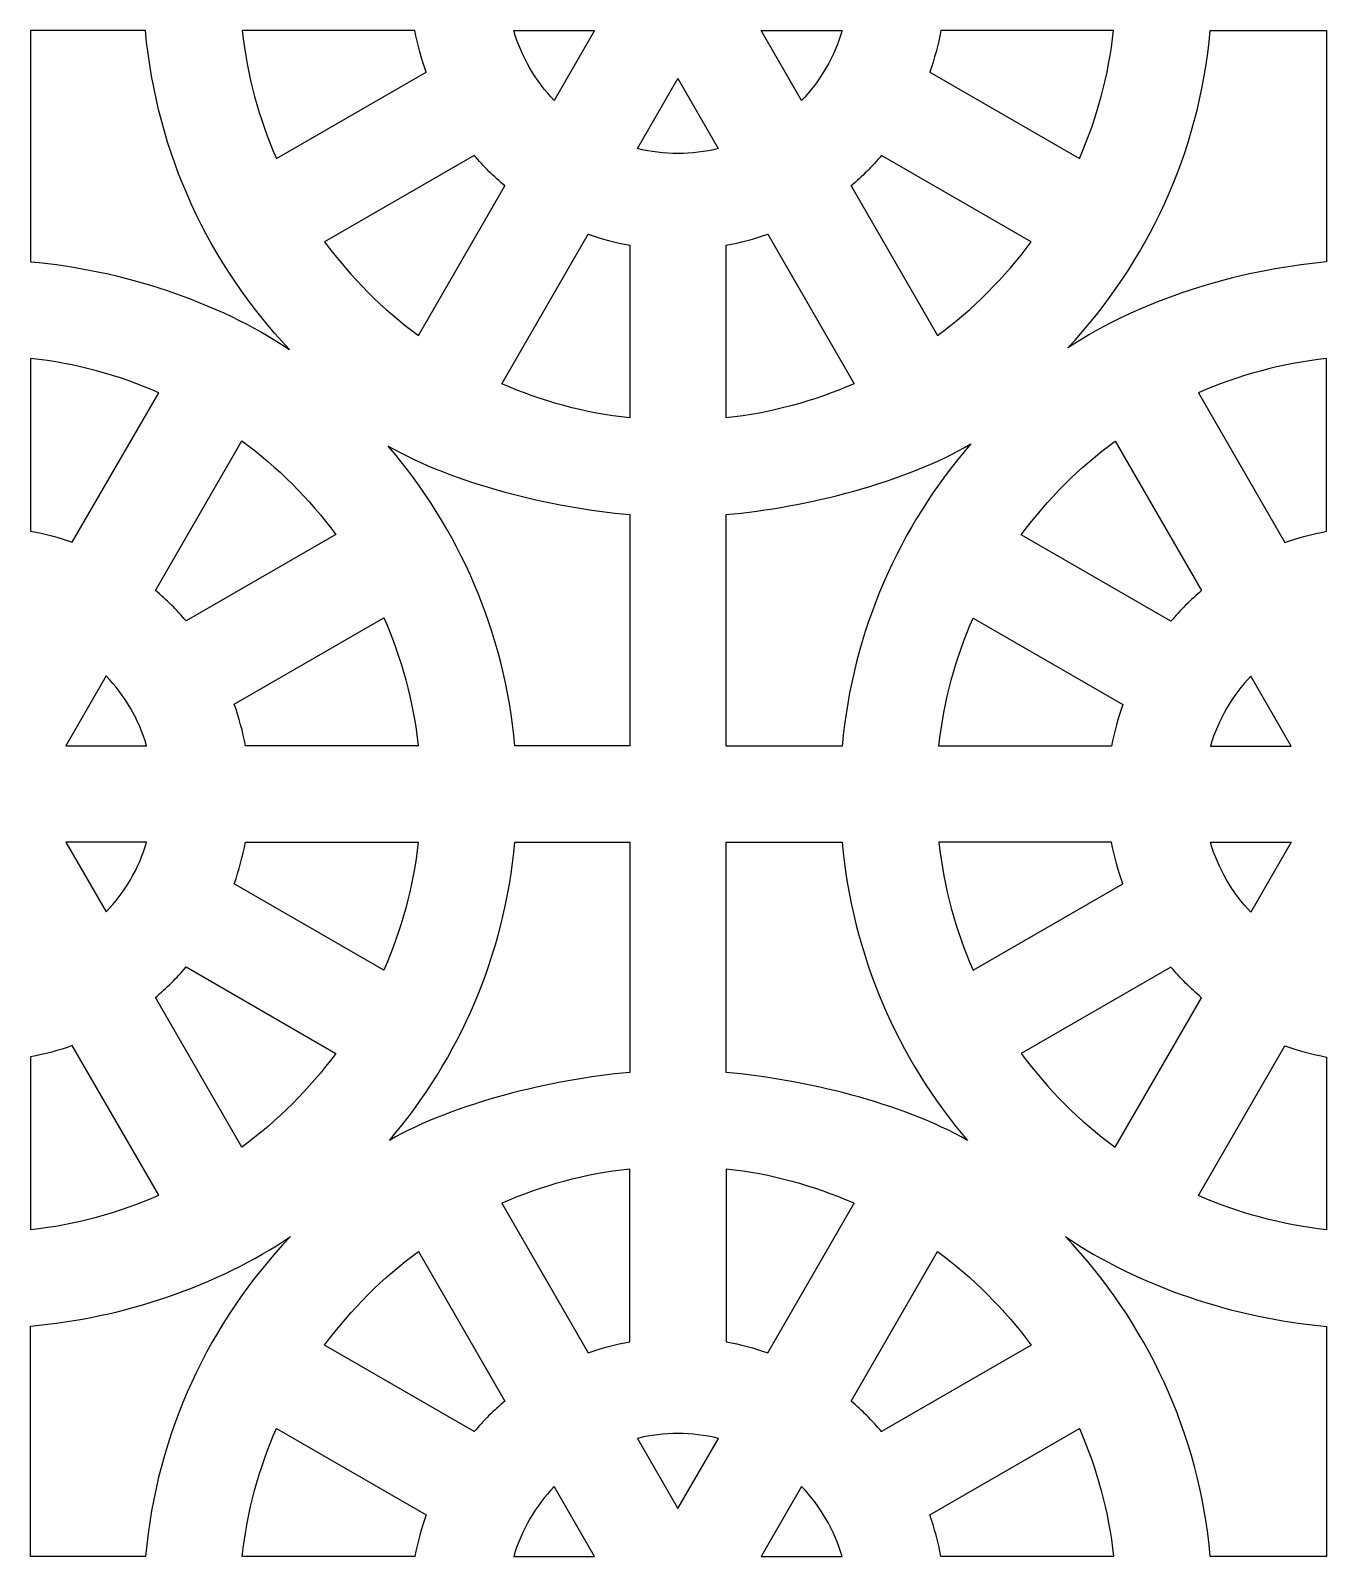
# Model space of a CAD drawing. Header units: centimetres. Extents: x -87 to 87, y -88 to 88.
# Drawn here: x -87.34 to -63.09, y 59.24 to 87.8 of the extents above; entities that cross this region are included whole.
import ezdxf

# ---------------------------------------------------------------- set-up
doc = ezdxf.new("R2010")
doc.units = ezdxf.units.CM
doc.header["$MEASUREMENT"] = 0
doc.layers.add('layer 1', color=7, linetype='Continuous')

msp = doc.modelspace()

# ---------------------------------------------------------------- linework, layer by layer
at = {"layer": 'layer 1', "color": 114}
for points, knots in [([(-87.33852, 87.80182), (-87.33852, 87.80182), (-85.18826, 87.80215), (-85.18826, 87.80215), (-85.18826, 87.80215), (-84.98259, 85.49741), (-83.9946, 83.41741), (-82.49182, 81.82967), (-82.49182, 81.82967), (-83.84663, 82.73695), (-85.62561, 83.32192), (-87.33852, 83.47478), (-87.33852, 83.47478), (-87.33852, 83.47478), (-87.33852, 87.80182), (-87.33852, 87.80182)], [0, 0, 0, 0, 0.2, 0.2, 0.2, 0.2, 0.4, 0.4, 0.4, 0.4, 0.6, 0.6, 0.6, 0.6, 1, 1, 1, 1]), ([(-82.73831, 85.40539), (-83.06688, 86.15262), (-83.28721, 86.95816), (-83.37938, 87.80214), (-83.37938, 87.80214), (-83.37938, 87.80214), (-80.14743, 87.80222), (-80.14743, 87.80222), (-80.14743, 87.80222), (-80.09867, 87.53399), (-80.02858, 87.27316), (-79.93882, 87.02166), (-79.93882, 87.02166), (-79.93882, 87.02166), (-82.73831, 85.40539), (-82.73831, 85.40539)], [0, 0, 0, 0, 0.2, 0.2, 0.2, 0.2, 0.4, 0.4, 0.4, 0.4, 0.6, 0.6, 0.6, 0.6, 1, 1, 1, 1]), ([(-77.54295, 86.49285), (-77.54295, 86.49285), (-76.78706, 87.80215), (-76.78706, 87.80215), (-76.78706, 87.80215), (-76.78706, 87.80215), (-78.29986, 87.80215), (-78.29986, 87.80215), (-78.29986, 87.80215), (-78.15436, 87.30492), (-77.89134, 86.85778), (-77.54295, 86.49285)], [0, 0, 0, 0, 0.25, 0.25, 0.25, 0.25, 0.5, 0.5, 0.5, 0.5, 1, 1, 1, 1]), ([(-73.66938, 87.80215), (-73.66938, 87.80215), (-72.91344, 86.49285), (-72.91344, 86.49285), (-72.91344, 86.49285), (-72.56508, 86.85774), (-72.30211, 87.30489), (-72.15661, 87.80215), (-72.15661, 87.80215), (-72.15661, 87.80215), (-73.66938, 87.80215), (-73.66938, 87.80215)], [0, 0, 0, 0, 0.25, 0.25, 0.25, 0.25, 0.5, 0.5, 0.5, 0.5, 1, 1, 1, 1]), ([(-67.71811, 85.40539), (-67.71811, 85.40539), (-70.51772, 87.02173), (-70.51772, 87.02173), (-70.51772, 87.02173), (-70.42799, 87.2732), (-70.35764, 87.53393), (-70.30887, 87.80215), (-70.30887, 87.80215), (-70.30887, 87.80215), (-67.07708, 87.80215), (-67.07708, 87.80215), (-67.07708, 87.80215), (-67.16925, 86.95817), (-67.38956, 86.1526), (-67.71811, 85.40539)], [0, 0, 0, 0, 0.2, 0.2, 0.2, 0.2, 0.4, 0.4, 0.4, 0.4, 0.6, 0.6, 0.6, 0.6, 1, 1, 1, 1]), ([(-63.09479, 87.80215), (-63.09479, 87.80215), (-65.2682, 87.80215), (-65.2682, 87.80215), (-65.2682, 87.80215), (-65.47231, 85.5149), (-66.4469, 83.449), (-67.93049, 81.86593), (-67.93049, 81.86593), (-66.58909, 82.75013), (-64.78211, 83.32002), (-63.0948, 83.4706), (-63.0948, 83.4706), (-63.0948, 83.4706), (-63.09479, 87.80215), (-63.09479, 87.80215)], [0, 0, 0, 0, 0.2, 0.2, 0.2, 0.2, 0.4, 0.4, 0.4, 0.4, 0.6, 0.6, 0.6, 0.6, 1, 1, 1, 1]), ([(-74.47185, 85.59204), (-74.47185, 85.59204), (-75.22822, 86.90213), (-75.22822, 86.90213), (-75.22822, 86.90213), (-75.22822, 86.90213), (-75.98454, 85.59204), (-75.98454, 85.59204), (-75.98454, 85.59204), (-75.48986, 85.47212), (-74.96653, 85.47211), (-74.47185, 85.59204)], [0, 0, 0, 0, 0.25, 0.25, 0.25, 0.25, 0.5, 0.5, 0.5, 0.5, 1, 1, 1, 1]), ([(-80.08292, 82.09351), (-80.75234, 82.58615), (-81.34427, 83.17797), (-81.83689, 83.84736), (-81.83689, 83.84736), (-81.83689, 83.84736), (-79.03752, 85.46357), (-79.03752, 85.46357), (-79.03752, 85.46357), (-78.86288, 85.25837), (-78.67195, 85.06747), (-78.46673, 84.89282), (-78.46673, 84.89282), (-78.46673, 84.89282), (-80.08292, 82.09351), (-80.08292, 82.09351)], [0, 0, 0, 0, 0.2, 0.2, 0.2, 0.2, 0.4, 0.4, 0.4, 0.4, 0.6, 0.6, 0.6, 0.6, 1, 1, 1, 1]), ([(-68.61963, 83.84742), (-69.11225, 83.17799), (-69.70427, 82.5865), (-70.3737, 82.09384), (-70.3737, 82.09384), (-70.3737, 82.09384), (-71.9897, 84.89283), (-71.9897, 84.89283), (-71.9897, 84.89283), (-71.7845, 85.06746), (-71.59358, 85.25838), (-71.41894, 85.46359), (-71.41894, 85.46359), (-71.41894, 85.46359), (-68.61963, 83.84742), (-68.61963, 83.84742)], [0, 0, 0, 0, 0.2, 0.2, 0.2, 0.2, 0.4, 0.4, 0.4, 0.4, 0.6, 0.6, 0.6, 0.6, 1, 1, 1, 1]), ([(-76.12824, 80.55096), (-76.12824, 80.55096), (-76.12821, 83.78292), (-76.12821, 83.78292), (-76.12821, 83.78292), (-76.39641, 83.8317), (-76.65717, 83.90182), (-76.90862, 83.99155), (-76.90862, 83.99155), (-76.90862, 83.99155), (-78.52496, 81.192), (-78.52496, 81.192), (-78.52496, 81.192), (-77.77775, 80.86344), (-76.9722, 80.64312), (-76.12824, 80.55096)], [0, 0, 0, 0, 0.2, 0.2, 0.2, 0.2, 0.4, 0.4, 0.4, 0.4, 0.6, 0.6, 0.6, 0.6, 1, 1, 1, 1]), ([(-73.54783, 83.99162), (-73.79929, 83.90189), (-74.06006, 83.8317), (-74.32827, 83.78292), (-74.32827, 83.78292), (-74.32827, 83.78292), (-74.32824, 80.55096), (-74.32824, 80.55096), (-74.32824, 80.55096), (-73.48428, 80.64313), (-72.67886, 80.86373), (-71.93164, 81.19229), (-71.93164, 81.19229), (-71.93164, 81.19229), (-73.54783, 83.99162), (-73.54783, 83.99162)], [0, 0, 0, 0, 0.2, 0.2, 0.2, 0.2, 0.4, 0.4, 0.4, 0.4, 0.6, 0.6, 0.6, 0.6, 1, 1, 1, 1]), ([(-86.55811, 78.22525), (-86.80957, 78.31498), (-87.07034, 78.38517), (-87.33855, 78.43395), (-87.33855, 78.43395), (-87.33855, 78.43395), (-87.33852, 81.66591), (-87.33852, 81.66591), (-87.33852, 81.66591), (-86.49456, 81.57374), (-85.68914, 81.35314), (-84.94192, 81.02458), (-84.94192, 81.02458), (-84.94192, 81.02458), (-86.55811, 78.22525), (-86.55811, 78.22525)], [0, 0, 0, 0, 0.2, 0.2, 0.2, 0.2, 0.4, 0.4, 0.4, 0.4, 0.6, 0.6, 0.6, 0.6, 1, 1, 1, 1]), ([(-63.09479, 81.66172), (-63.09479, 81.66172), (-63.09476, 78.42976), (-63.09476, 78.42976), (-63.09476, 78.42976), (-63.36296, 78.38098), (-63.62372, 78.31086), (-63.87517, 78.22113), (-63.87517, 78.22113), (-63.87517, 78.22113), (-65.49151, 81.02068), (-65.49151, 81.02068), (-65.49151, 81.02068), (-64.7443, 81.34924), (-63.93875, 81.56956), (-63.09479, 81.66172)], [0, 0, 0, 0, 0.2, 0.2, 0.2, 0.2, 0.4, 0.4, 0.4, 0.4, 0.6, 0.6, 0.6, 0.6, 1, 1, 1, 1]), ([(-81.62991, 78.36945), (-82.12253, 79.03888), (-82.71455, 79.63037), (-83.38398, 80.12303), (-83.38398, 80.12303), (-83.38398, 80.12303), (-84.99998, 77.32404), (-84.99998, 77.32404), (-84.99998, 77.32404), (-84.79478, 77.14941), (-84.60386, 76.95849), (-84.42922, 76.75328), (-84.42922, 76.75328), (-84.42922, 76.75328), (-81.62991, 78.36945), (-81.62991, 78.36945)], [0, 0, 0, 0, 0.2, 0.2, 0.2, 0.2, 0.4, 0.4, 0.4, 0.4, 0.6, 0.6, 0.6, 0.6, 1, 1, 1, 1]), ([(-76.12817, 74.41472), (-76.12817, 74.41472), (-76.12825, 78.74208), (-76.12825, 78.74208), (-76.12825, 78.74208), (-77.6006, 78.87347), (-79.42862, 79.32415), (-80.64778, 80.02435), (-80.64778, 80.02435), (-79.32928, 78.48838), (-78.46883, 76.5478), (-78.27848, 74.41472), (-78.27848, 74.41472), (-78.27848, 74.41472), (-76.12817, 74.41472), (-76.12817, 74.41472)], [0, 0, 0, 0, 0.2, 0.2, 0.2, 0.2, 0.4, 0.4, 0.4, 0.4, 0.6, 0.6, 0.6, 0.6, 1, 1, 1, 1]), ([(-74.32824, 74.41053), (-74.32824, 74.41053), (-72.15481, 74.41053), (-72.15481, 74.41053), (-72.15481, 74.41053), (-71.96256, 76.56487), (-71.08678, 78.52286), (-69.74592, 80.06599), (-69.74592, 80.06599), (-70.98259, 79.34203), (-72.82691, 78.87606), (-74.32824, 78.74209), (-74.32824, 78.74209), (-74.32824, 78.74209), (-74.32824, 74.41053), (-74.32824, 74.41053)], [0, 0, 0, 0, 0.2, 0.2, 0.2, 0.2, 0.4, 0.4, 0.4, 0.4, 0.6, 0.6, 0.6, 0.6, 1, 1, 1, 1]), ([(-67.04947, 80.11917), (-67.71889, 79.62653), (-68.31082, 79.03471), (-68.80344, 78.36532), (-68.80344, 78.36532), (-68.80344, 78.36532), (-66.00407, 76.74911), (-66.00407, 76.74911), (-66.00407, 76.74911), (-65.82943, 76.95431), (-65.6385, 77.14521), (-65.43328, 77.31986), (-65.43328, 77.31986), (-65.43328, 77.31986), (-67.04947, 80.11917), (-67.04947, 80.11917)], [0, 0, 0, 0, 0.2, 0.2, 0.2, 0.2, 0.4, 0.4, 0.4, 0.4, 0.6, 0.6, 0.6, 0.6, 1, 1, 1, 1]), ([(-80.72839, 76.81148), (-80.72839, 76.81148), (-83.528, 75.19514), (-83.528, 75.19514), (-83.528, 75.19514), (-83.43827, 74.94367), (-83.36792, 74.68294), (-83.31915, 74.41472), (-83.31915, 74.41472), (-83.31915, 74.41472), (-80.08736, 74.41472), (-80.08736, 74.41472), (-80.08736, 74.41472), (-80.17953, 75.2587), (-80.39984, 76.06427), (-80.72839, 76.81148)], [0, 0, 0, 0, 0.2, 0.2, 0.2, 0.2, 0.4, 0.4, 0.4, 0.4, 0.6, 0.6, 0.6, 0.6, 1, 1, 1, 1]), ([(-69.70486, 76.80729), (-70.03343, 76.06006), (-70.25376, 75.25452), (-70.34593, 74.41054), (-70.34593, 74.41054), (-70.34593, 74.41054), (-67.11398, 74.41046), (-67.11398, 74.41046), (-67.11398, 74.41046), (-67.06522, 74.67869), (-66.99513, 74.93952), (-66.90537, 75.19102), (-66.90537, 75.19102), (-66.90537, 75.19102), (-69.70486, 76.80729), (-69.70486, 76.80729)], [0, 0, 0, 0, 0.2, 0.2, 0.2, 0.2, 0.4, 0.4, 0.4, 0.4, 0.6, 0.6, 0.6, 0.6, 1, 1, 1, 1]), ([(-86.67966, 74.41472), (-86.67966, 74.41472), (-85.92372, 75.72402), (-85.92372, 75.72402), (-85.92372, 75.72402), (-85.57536, 75.35913), (-85.31239, 74.91198), (-85.16689, 74.41472), (-85.16689, 74.41472), (-85.16689, 74.41472), (-86.67966, 74.41472), (-86.67966, 74.41472)], [0, 0, 0, 0, 0.25, 0.25, 0.25, 0.25, 0.5, 0.5, 0.5, 0.5, 1, 1, 1, 1]), ([(-64.5095, 75.71983), (-64.5095, 75.71983), (-63.75361, 74.41053), (-63.75361, 74.41053), (-63.75361, 74.41053), (-63.75361, 74.41053), (-65.26641, 74.41053), (-65.26641, 74.41053), (-65.26641, 74.41053), (-65.12091, 74.90776), (-64.85789, 75.3549), (-64.5095, 75.71983)], [0, 0, 0, 0, 0.25, 0.25, 0.25, 0.25, 0.5, 0.5, 0.5, 0.5, 1, 1, 1, 1]), ([(-86.67961, 72.61474), (-86.67961, 72.61474), (-85.16687, 72.61472), (-85.16687, 72.61472), (-85.16687, 72.61472), (-85.31238, 72.11749), (-85.57538, 71.67038), (-85.92372, 71.30552), (-85.92372, 71.30552), (-85.92372, 71.30552), (-86.67961, 72.61474), (-86.67961, 72.61474)], [0, 0, 0, 0, 0.25, 0.25, 0.25, 0.25, 0.5, 0.5, 0.5, 0.5, 1, 1, 1, 1]), ([(-80.7284, 70.21805), (-80.39985, 70.96524), (-80.17954, 71.77077), (-80.08736, 72.61472), (-80.08736, 72.61472), (-80.08736, 72.61472), (-83.31934, 72.61472), (-83.31934, 72.61472), (-83.31934, 72.61472), (-83.3681, 72.34657), (-83.43827, 72.08585), (-83.52799, 71.83443), (-83.52799, 71.83443), (-83.52799, 71.83443), (-80.7284, 70.21805), (-80.7284, 70.21805)], [0, 0, 0, 0, 0.2, 0.2, 0.2, 0.2, 0.4, 0.4, 0.4, 0.4, 0.6, 0.6, 0.6, 0.6, 1, 1, 1, 1]), ([(-80.62569, 67.03136), (-79.41081, 67.7261), (-77.59371, 68.17338), (-76.1282, 68.30416), (-76.1282, 68.30416), (-76.1282, 68.30416), (-76.12819, 72.61471), (-76.12819, 72.61471), (-76.12819, 72.61471), (-76.12819, 72.61471), (-78.27849, 72.61471), (-78.27849, 72.61471), (-78.27849, 72.61471), (-78.46779, 70.4937), (-79.31974, 68.56311), (-80.62569, 67.03136)], [0, 0, 0, 0, 0.2, 0.2, 0.2, 0.2, 0.4, 0.4, 0.4, 0.4, 0.6, 0.6, 0.6, 0.6, 1, 1, 1, 1]), ([(-69.81144, 67.03136), (-71.11527, 68.56249), (-71.9657, 70.49151), (-72.15481, 72.61053), (-72.15481, 72.61053), (-72.15481, 72.61053), (-74.32819, 72.61053), (-74.32819, 72.61053), (-74.32819, 72.61053), (-74.32819, 72.61053), (-74.32819, 68.30415), (-74.32819, 68.30415), (-74.32819, 68.30415), (-72.86248, 68.17336), (-71.02656, 67.72616), (-69.81144, 67.03136)], [0, 0, 0, 0, 0.2, 0.2, 0.2, 0.2, 0.4, 0.4, 0.4, 0.4, 0.6, 0.6, 0.6, 0.6, 1, 1, 1, 1]), ([(-70.34592, 72.61053), (-70.34592, 72.61053), (-67.11394, 72.61055), (-67.11394, 72.61055), (-67.11394, 72.61055), (-67.06516, 72.34236), (-66.9951, 72.08159), (-66.90537, 71.83014), (-66.90537, 71.83014), (-66.90537, 71.83014), (-69.70479, 70.21388), (-69.70479, 70.21388), (-69.70479, 70.21388), (-70.03334, 70.96108), (-70.25373, 71.76657), (-70.34592, 72.61053)], [0, 0, 0, 0, 0.2, 0.2, 0.2, 0.2, 0.4, 0.4, 0.4, 0.4, 0.6, 0.6, 0.6, 0.6, 1, 1, 1, 1]), ([(-64.50951, 71.3013), (-64.50951, 71.3013), (-63.75362, 72.61053), (-63.75362, 72.61053), (-63.75362, 72.61053), (-63.75362, 72.61053), (-65.2664, 72.61053), (-65.2664, 72.61053), (-65.2664, 72.61053), (-65.1209, 72.11333), (-64.85788, 71.6662), (-64.50951, 71.3013)], [0, 0, 0, 0, 0.25, 0.25, 0.25, 0.25, 0.5, 0.5, 0.5, 0.5, 1, 1, 1, 1]), ([(-84.99997, 69.70552), (-84.99997, 69.70552), (-83.38376, 66.90613), (-83.38376, 66.90613), (-83.38376, 66.90613), (-82.71436, 67.39875), (-82.12246, 67.99064), (-81.62984, 68.66004), (-81.62984, 68.66004), (-81.62984, 68.66004), (-84.4292, 70.2763), (-84.4292, 70.2763), (-84.4292, 70.2763), (-84.60383, 70.0711), (-84.79476, 69.88016), (-84.99997, 69.70552)], [0, 0, 0, 0, 0.2, 0.2, 0.2, 0.2, 0.4, 0.4, 0.4, 0.4, 0.6, 0.6, 0.6, 0.6, 1, 1, 1, 1]), ([(-67.0495, 66.90193), (-67.7189, 67.39455), (-68.31076, 67.98645), (-68.80339, 68.65585), (-68.80339, 68.65585), (-68.80339, 68.65585), (-66.00414, 70.272), (-66.00414, 70.272), (-66.00414, 70.272), (-65.82949, 70.06678), (-65.63853, 69.87585), (-65.43332, 69.70121), (-65.43332, 69.70121), (-65.43332, 69.70121), (-67.0495, 66.90193), (-67.0495, 66.90193)], [0, 0, 0, 0, 0.2, 0.2, 0.2, 0.2, 0.4, 0.4, 0.4, 0.4, 0.6, 0.6, 0.6, 0.6, 1, 1, 1, 1]), ([(-87.33852, 65.36368), (-87.33852, 65.36368), (-87.33852, 68.59559), (-87.33852, 68.59559), (-87.33852, 68.59559), (-87.07034, 68.64436), (-86.80958, 68.71453), (-86.55813, 68.80427), (-86.55813, 68.80427), (-86.55813, 68.80427), (-84.94178, 66.00468), (-84.94178, 66.00468), (-84.94178, 66.00468), (-85.689, 65.67612), (-86.49456, 65.45587), (-87.33852, 65.36368)], [0, 0, 0, 0, 0.2, 0.2, 0.2, 0.2, 0.4, 0.4, 0.4, 0.4, 0.6, 0.6, 0.6, 0.6, 1, 1, 1, 1]), ([(-63.87513, 68.80006), (-63.87513, 68.80006), (-65.49134, 66.00073), (-65.49134, 66.00073), (-65.49134, 66.00073), (-64.74414, 65.67217), (-63.93874, 65.45174), (-63.09479, 65.35957), (-63.09479, 65.35957), (-63.09479, 65.35957), (-63.09479, 68.59139), (-63.09479, 68.59139), (-63.09479, 68.59139), (-63.36296, 68.64015), (-63.62369, 68.71033), (-63.87513, 68.80006)], [0, 0, 0, 0, 0.2, 0.2, 0.2, 0.2, 0.4, 0.4, 0.4, 0.4, 0.6, 0.6, 0.6, 0.6, 1, 1, 1, 1]), ([(-76.12819, 66.49528), (-76.12819, 66.49528), (-76.12816, 63.26332), (-76.12816, 63.26332), (-76.12816, 63.26332), (-76.39636, 63.21454), (-76.65712, 63.14442), (-76.90857, 63.05469), (-76.90857, 63.05469), (-76.90857, 63.05469), (-78.52491, 65.85424), (-78.52491, 65.85424), (-78.52491, 65.85424), (-77.7777, 66.1828), (-76.97215, 66.40312), (-76.12819, 66.49528)], [0, 0, 0, 0, 0.2, 0.2, 0.2, 0.2, 0.4, 0.4, 0.4, 0.4, 0.6, 0.6, 0.6, 0.6, 1, 1, 1, 1]), ([(-73.54778, 63.05462), (-73.79924, 63.14435), (-74.06001, 63.21454), (-74.32822, 63.26332), (-74.32822, 63.26332), (-74.32822, 63.26332), (-74.32819, 66.49528), (-74.32819, 66.49528), (-74.32819, 66.49528), (-73.48423, 66.40311), (-72.67881, 66.18251), (-71.93159, 65.85395), (-71.93159, 65.85395), (-71.93159, 65.85395), (-73.54778, 63.05462), (-73.54778, 63.05462)], [0, 0, 0, 0, 0.2, 0.2, 0.2, 0.2, 0.4, 0.4, 0.4, 0.4, 0.6, 0.6, 0.6, 0.6, 1, 1, 1, 1]), ([(-82.47835, 65.23038), (-83.84303, 64.30567), (-85.60718, 63.7091), (-87.33932, 63.55466), (-87.33932, 63.55466), (-87.33932, 63.55466), (-87.33892, 59.24409), (-87.33892, 59.24409), (-87.33892, 59.24409), (-87.33892, 59.24409), (-85.18821, 59.24409), (-85.18821, 59.24409), (-85.18821, 59.24409), (-84.98194, 61.55562), (-83.98862, 63.6409), (-82.47835, 65.23038)], [0, 0, 0, 0, 0.2, 0.2, 0.2, 0.2, 0.4, 0.4, 0.4, 0.4, 0.6, 0.6, 0.6, 0.6, 1, 1, 1, 1]), ([(-67.97765, 65.23037), (-66.46753, 63.6409), (-65.47441, 61.55552), (-65.26815, 59.24409), (-65.26815, 59.24409), (-65.26815, 59.24409), (-63.09479, 59.24442), (-63.09479, 59.24442), (-63.09479, 59.24442), (-63.09479, 59.24442), (-63.09477, 63.55054), (-63.09477, 63.55054), (-63.09477, 63.55054), (-64.82941, 63.70534), (-66.61169, 64.30332), (-67.97765, 65.23037)], [0, 0, 0, 0, 0.2, 0.2, 0.2, 0.2, 0.4, 0.4, 0.4, 0.4, 0.6, 0.6, 0.6, 0.6, 1, 1, 1, 1]), ([(-80.08287, 64.95273), (-80.75229, 64.46009), (-81.34422, 63.86827), (-81.83684, 63.19888), (-81.83684, 63.19888), (-81.83684, 63.19888), (-79.03747, 61.58267), (-79.03747, 61.58267), (-79.03747, 61.58267), (-78.86283, 61.78787), (-78.6719, 61.97877), (-78.46668, 62.15342), (-78.46668, 62.15342), (-78.46668, 62.15342), (-80.08287, 64.95273), (-80.08287, 64.95273)], [0, 0, 0, 0, 0.2, 0.2, 0.2, 0.2, 0.4, 0.4, 0.4, 0.4, 0.6, 0.6, 0.6, 0.6, 1, 1, 1, 1]), ([(-68.61958, 63.19882), (-69.1122, 63.86825), (-69.70422, 64.45974), (-70.37365, 64.9524), (-70.37365, 64.9524), (-70.37365, 64.9524), (-71.98965, 62.15341), (-71.98965, 62.15341), (-71.98965, 62.15341), (-71.78445, 61.97878), (-71.59353, 61.78786), (-71.41889, 61.58265), (-71.41889, 61.58265), (-71.41889, 61.58265), (-68.61958, 63.19882), (-68.61958, 63.19882)], [0, 0, 0, 0, 0.2, 0.2, 0.2, 0.2, 0.4, 0.4, 0.4, 0.4, 0.6, 0.6, 0.6, 0.6, 1, 1, 1, 1]), ([(-82.73826, 61.64085), (-83.06683, 60.89362), (-83.28716, 60.08808), (-83.37933, 59.2441), (-83.37933, 59.2441), (-83.37933, 59.2441), (-80.14738, 59.24402), (-80.14738, 59.24402), (-80.14738, 59.24402), (-80.09862, 59.51225), (-80.02853, 59.77308), (-79.93877, 60.02458), (-79.93877, 60.02458), (-79.93877, 60.02458), (-82.73826, 61.64085), (-82.73826, 61.64085)], [0, 0, 0, 0, 0.2, 0.2, 0.2, 0.2, 0.4, 0.4, 0.4, 0.4, 0.6, 0.6, 0.6, 0.6, 1, 1, 1, 1]), ([(-74.4718, 61.4542), (-74.4718, 61.4542), (-75.22817, 60.14411), (-75.22817, 60.14411), (-75.22817, 60.14411), (-75.22817, 60.14411), (-75.98449, 61.4542), (-75.98449, 61.4542), (-75.98449, 61.4542), (-75.48981, 61.57412), (-74.96648, 61.57413), (-74.4718, 61.4542)], [0, 0, 0, 0, 0.25, 0.25, 0.25, 0.25, 0.5, 0.5, 0.5, 0.5, 1, 1, 1, 1]), ([(-67.71806, 61.64085), (-67.71806, 61.64085), (-70.51767, 60.02451), (-70.51767, 60.02451), (-70.51767, 60.02451), (-70.42794, 59.77304), (-70.35759, 59.51231), (-70.30882, 59.24409), (-70.30882, 59.24409), (-70.30882, 59.24409), (-67.07703, 59.24409), (-67.07703, 59.24409), (-67.07703, 59.24409), (-67.1692, 60.08807), (-67.38951, 60.89364), (-67.71806, 61.64085)], [0, 0, 0, 0, 0.2, 0.2, 0.2, 0.2, 0.4, 0.4, 0.4, 0.4, 0.6, 0.6, 0.6, 0.6, 1, 1, 1, 1]), ([(-77.5429, 60.55339), (-77.5429, 60.55339), (-76.78701, 59.24409), (-76.78701, 59.24409), (-76.78701, 59.24409), (-76.78701, 59.24409), (-78.29981, 59.24409), (-78.29981, 59.24409), (-78.29981, 59.24409), (-78.15431, 59.74132), (-77.89129, 60.18846), (-77.5429, 60.55339)], [0, 0, 0, 0, 0.25, 0.25, 0.25, 0.25, 0.5, 0.5, 0.5, 0.5, 1, 1, 1, 1]), ([(-73.66933, 59.24409), (-73.66933, 59.24409), (-72.91339, 60.55339), (-72.91339, 60.55339), (-72.91339, 60.55339), (-72.56503, 60.1885), (-72.30206, 59.74135), (-72.15656, 59.24409), (-72.15656, 59.24409), (-72.15656, 59.24409), (-73.66933, 59.24409), (-73.66933, 59.24409)], [0, 0, 0, 0, 0.25, 0.25, 0.25, 0.25, 0.5, 0.5, 0.5, 0.5, 1, 1, 1, 1])]:
    msp.add_open_spline(points, degree=3, knots=knots, dxfattribs=at)
at = {"layer": 'layer 1', "color": 250, "lineweight": 9}
for points, knots in [([(-87.33852, 87.80182), (-87.33852, 87.80182), (-85.18826, 87.80215), (-85.18826, 87.80215), (-85.18826, 87.80215), (-84.98259, 85.49741), (-83.9946, 83.41741), (-82.49182, 81.82967), (-82.49182, 81.82967), (-83.84663, 82.73695), (-85.62561, 83.32192), (-87.33852, 83.47478), (-87.33852, 83.47478), (-87.33852, 83.47478), (-87.33852, 87.80182), (-87.33852, 87.80182)], [0, 0, 0, 0, 0.2, 0.2, 0.2, 0.2, 0.4, 0.4, 0.4, 0.4, 0.6, 0.6, 0.6, 0.6, 1, 1, 1, 1]), ([(-82.73831, 85.40539), (-83.06688, 86.15262), (-83.28721, 86.95816), (-83.37938, 87.80214), (-83.37938, 87.80214), (-83.37938, 87.80214), (-80.14743, 87.80222), (-80.14743, 87.80222), (-80.14743, 87.80222), (-80.09867, 87.53399), (-80.02858, 87.27316), (-79.93882, 87.02166), (-79.93882, 87.02166), (-79.93882, 87.02166), (-82.73831, 85.40539), (-82.73831, 85.40539)], [0, 0, 0, 0, 0.2, 0.2, 0.2, 0.2, 0.4, 0.4, 0.4, 0.4, 0.6, 0.6, 0.6, 0.6, 1, 1, 1, 1]), ([(-77.54295, 86.49285), (-77.54295, 86.49285), (-76.78706, 87.80215), (-76.78706, 87.80215), (-76.78706, 87.80215), (-76.78706, 87.80215), (-78.29986, 87.80215), (-78.29986, 87.80215), (-78.29986, 87.80215), (-78.15436, 87.30492), (-77.89134, 86.85778), (-77.54295, 86.49285)], [0, 0, 0, 0, 0.25, 0.25, 0.25, 0.25, 0.5, 0.5, 0.5, 0.5, 1, 1, 1, 1]), ([(-73.66938, 87.80215), (-73.66938, 87.80215), (-72.91344, 86.49285), (-72.91344, 86.49285), (-72.91344, 86.49285), (-72.56508, 86.85774), (-72.30211, 87.30489), (-72.15661, 87.80215), (-72.15661, 87.80215), (-72.15661, 87.80215), (-73.66938, 87.80215), (-73.66938, 87.80215)], [0, 0, 0, 0, 0.25, 0.25, 0.25, 0.25, 0.5, 0.5, 0.5, 0.5, 1, 1, 1, 1]), ([(-67.71811, 85.40539), (-67.71811, 85.40539), (-70.51772, 87.02173), (-70.51772, 87.02173), (-70.51772, 87.02173), (-70.42799, 87.2732), (-70.35764, 87.53393), (-70.30887, 87.80215), (-70.30887, 87.80215), (-70.30887, 87.80215), (-67.07708, 87.80215), (-67.07708, 87.80215), (-67.07708, 87.80215), (-67.16925, 86.95817), (-67.38956, 86.1526), (-67.71811, 85.40539)], [0, 0, 0, 0, 0.2, 0.2, 0.2, 0.2, 0.4, 0.4, 0.4, 0.4, 0.6, 0.6, 0.6, 0.6, 1, 1, 1, 1]), ([(-63.09479, 87.80215), (-63.09479, 87.80215), (-65.2682, 87.80215), (-65.2682, 87.80215), (-65.2682, 87.80215), (-65.47231, 85.5149), (-66.4469, 83.449), (-67.93049, 81.86593), (-67.93049, 81.86593), (-66.58909, 82.75013), (-64.78211, 83.32002), (-63.0948, 83.4706), (-63.0948, 83.4706), (-63.0948, 83.4706), (-63.09479, 87.80215), (-63.09479, 87.80215)], [0, 0, 0, 0, 0.2, 0.2, 0.2, 0.2, 0.4, 0.4, 0.4, 0.4, 0.6, 0.6, 0.6, 0.6, 1, 1, 1, 1]), ([(-74.47185, 85.59204), (-74.47185, 85.59204), (-75.22822, 86.90213), (-75.22822, 86.90213), (-75.22822, 86.90213), (-75.22822, 86.90213), (-75.98454, 85.59204), (-75.98454, 85.59204), (-75.98454, 85.59204), (-75.48986, 85.47212), (-74.96653, 85.47211), (-74.47185, 85.59204)], [0, 0, 0, 0, 0.25, 0.25, 0.25, 0.25, 0.5, 0.5, 0.5, 0.5, 1, 1, 1, 1]), ([(-80.08292, 82.09351), (-80.75234, 82.58615), (-81.34427, 83.17797), (-81.83689, 83.84736), (-81.83689, 83.84736), (-81.83689, 83.84736), (-79.03752, 85.46357), (-79.03752, 85.46357), (-79.03752, 85.46357), (-78.86288, 85.25837), (-78.67195, 85.06747), (-78.46673, 84.89282), (-78.46673, 84.89282), (-78.46673, 84.89282), (-80.08292, 82.09351), (-80.08292, 82.09351)], [0, 0, 0, 0, 0.2, 0.2, 0.2, 0.2, 0.4, 0.4, 0.4, 0.4, 0.6, 0.6, 0.6, 0.6, 1, 1, 1, 1]), ([(-68.61963, 83.84742), (-69.11225, 83.17799), (-69.70427, 82.5865), (-70.3737, 82.09384), (-70.3737, 82.09384), (-70.3737, 82.09384), (-71.9897, 84.89283), (-71.9897, 84.89283), (-71.9897, 84.89283), (-71.7845, 85.06746), (-71.59358, 85.25838), (-71.41894, 85.46359), (-71.41894, 85.46359), (-71.41894, 85.46359), (-68.61963, 83.84742), (-68.61963, 83.84742)], [0, 0, 0, 0, 0.2, 0.2, 0.2, 0.2, 0.4, 0.4, 0.4, 0.4, 0.6, 0.6, 0.6, 0.6, 1, 1, 1, 1]), ([(-76.12824, 80.55096), (-76.12824, 80.55096), (-76.12821, 83.78292), (-76.12821, 83.78292), (-76.12821, 83.78292), (-76.39641, 83.8317), (-76.65717, 83.90182), (-76.90862, 83.99155), (-76.90862, 83.99155), (-76.90862, 83.99155), (-78.52496, 81.192), (-78.52496, 81.192), (-78.52496, 81.192), (-77.77775, 80.86344), (-76.9722, 80.64312), (-76.12824, 80.55096)], [0, 0, 0, 0, 0.2, 0.2, 0.2, 0.2, 0.4, 0.4, 0.4, 0.4, 0.6, 0.6, 0.6, 0.6, 1, 1, 1, 1]), ([(-73.54783, 83.99162), (-73.79929, 83.90189), (-74.06006, 83.8317), (-74.32827, 83.78292), (-74.32827, 83.78292), (-74.32827, 83.78292), (-74.32824, 80.55096), (-74.32824, 80.55096), (-74.32824, 80.55096), (-73.48428, 80.64313), (-72.67886, 80.86373), (-71.93164, 81.19229), (-71.93164, 81.19229), (-71.93164, 81.19229), (-73.54783, 83.99162), (-73.54783, 83.99162)], [0, 0, 0, 0, 0.2, 0.2, 0.2, 0.2, 0.4, 0.4, 0.4, 0.4, 0.6, 0.6, 0.6, 0.6, 1, 1, 1, 1]), ([(-86.55811, 78.22525), (-86.80957, 78.31498), (-87.07034, 78.38517), (-87.33855, 78.43395), (-87.33855, 78.43395), (-87.33855, 78.43395), (-87.33852, 81.66591), (-87.33852, 81.66591), (-87.33852, 81.66591), (-86.49456, 81.57374), (-85.68914, 81.35314), (-84.94192, 81.02458), (-84.94192, 81.02458), (-84.94192, 81.02458), (-86.55811, 78.22525), (-86.55811, 78.22525)], [0, 0, 0, 0, 0.2, 0.2, 0.2, 0.2, 0.4, 0.4, 0.4, 0.4, 0.6, 0.6, 0.6, 0.6, 1, 1, 1, 1]), ([(-63.09479, 81.66172), (-63.09479, 81.66172), (-63.09476, 78.42976), (-63.09476, 78.42976), (-63.09476, 78.42976), (-63.36296, 78.38098), (-63.62372, 78.31086), (-63.87517, 78.22113), (-63.87517, 78.22113), (-63.87517, 78.22113), (-65.49151, 81.02068), (-65.49151, 81.02068), (-65.49151, 81.02068), (-64.7443, 81.34924), (-63.93875, 81.56956), (-63.09479, 81.66172)], [0, 0, 0, 0, 0.2, 0.2, 0.2, 0.2, 0.4, 0.4, 0.4, 0.4, 0.6, 0.6, 0.6, 0.6, 1, 1, 1, 1]), ([(-81.62991, 78.36945), (-82.12253, 79.03888), (-82.71455, 79.63037), (-83.38398, 80.12303), (-83.38398, 80.12303), (-83.38398, 80.12303), (-84.99998, 77.32404), (-84.99998, 77.32404), (-84.99998, 77.32404), (-84.79478, 77.14941), (-84.60386, 76.95849), (-84.42922, 76.75328), (-84.42922, 76.75328), (-84.42922, 76.75328), (-81.62991, 78.36945), (-81.62991, 78.36945)], [0, 0, 0, 0, 0.2, 0.2, 0.2, 0.2, 0.4, 0.4, 0.4, 0.4, 0.6, 0.6, 0.6, 0.6, 1, 1, 1, 1]), ([(-76.12817, 74.41472), (-76.12817, 74.41472), (-76.12825, 78.74208), (-76.12825, 78.74208), (-76.12825, 78.74208), (-77.6006, 78.87347), (-79.42862, 79.32415), (-80.64778, 80.02435), (-80.64778, 80.02435), (-79.32928, 78.48838), (-78.46883, 76.5478), (-78.27848, 74.41472), (-78.27848, 74.41472), (-78.27848, 74.41472), (-76.12817, 74.41472), (-76.12817, 74.41472)], [0, 0, 0, 0, 0.2, 0.2, 0.2, 0.2, 0.4, 0.4, 0.4, 0.4, 0.6, 0.6, 0.6, 0.6, 1, 1, 1, 1]), ([(-74.32824, 74.41053), (-74.32824, 74.41053), (-72.15481, 74.41053), (-72.15481, 74.41053), (-72.15481, 74.41053), (-71.96256, 76.56487), (-71.08678, 78.52286), (-69.74592, 80.06599), (-69.74592, 80.06599), (-70.98259, 79.34203), (-72.82691, 78.87606), (-74.32824, 78.74209), (-74.32824, 78.74209), (-74.32824, 78.74209), (-74.32824, 74.41053), (-74.32824, 74.41053)], [0, 0, 0, 0, 0.2, 0.2, 0.2, 0.2, 0.4, 0.4, 0.4, 0.4, 0.6, 0.6, 0.6, 0.6, 1, 1, 1, 1]), ([(-67.04947, 80.11917), (-67.71889, 79.62653), (-68.31082, 79.03471), (-68.80344, 78.36532), (-68.80344, 78.36532), (-68.80344, 78.36532), (-66.00407, 76.74911), (-66.00407, 76.74911), (-66.00407, 76.74911), (-65.82943, 76.95431), (-65.6385, 77.14521), (-65.43328, 77.31986), (-65.43328, 77.31986), (-65.43328, 77.31986), (-67.04947, 80.11917), (-67.04947, 80.11917)], [0, 0, 0, 0, 0.2, 0.2, 0.2, 0.2, 0.4, 0.4, 0.4, 0.4, 0.6, 0.6, 0.6, 0.6, 1, 1, 1, 1]), ([(-80.72839, 76.81148), (-80.72839, 76.81148), (-83.528, 75.19514), (-83.528, 75.19514), (-83.528, 75.19514), (-83.43827, 74.94367), (-83.36792, 74.68294), (-83.31915, 74.41472), (-83.31915, 74.41472), (-83.31915, 74.41472), (-80.08736, 74.41472), (-80.08736, 74.41472), (-80.08736, 74.41472), (-80.17953, 75.2587), (-80.39984, 76.06427), (-80.72839, 76.81148)], [0, 0, 0, 0, 0.2, 0.2, 0.2, 0.2, 0.4, 0.4, 0.4, 0.4, 0.6, 0.6, 0.6, 0.6, 1, 1, 1, 1]), ([(-69.70486, 76.80729), (-70.03343, 76.06006), (-70.25376, 75.25452), (-70.34593, 74.41054), (-70.34593, 74.41054), (-70.34593, 74.41054), (-67.11398, 74.41046), (-67.11398, 74.41046), (-67.11398, 74.41046), (-67.06522, 74.67869), (-66.99513, 74.93952), (-66.90537, 75.19102), (-66.90537, 75.19102), (-66.90537, 75.19102), (-69.70486, 76.80729), (-69.70486, 76.80729)], [0, 0, 0, 0, 0.2, 0.2, 0.2, 0.2, 0.4, 0.4, 0.4, 0.4, 0.6, 0.6, 0.6, 0.6, 1, 1, 1, 1]), ([(-86.67966, 74.41472), (-86.67966, 74.41472), (-85.92372, 75.72402), (-85.92372, 75.72402), (-85.92372, 75.72402), (-85.57536, 75.35913), (-85.31239, 74.91198), (-85.16689, 74.41472), (-85.16689, 74.41472), (-85.16689, 74.41472), (-86.67966, 74.41472), (-86.67966, 74.41472)], [0, 0, 0, 0, 0.25, 0.25, 0.25, 0.25, 0.5, 0.5, 0.5, 0.5, 1, 1, 1, 1]), ([(-64.5095, 75.71983), (-64.5095, 75.71983), (-63.75361, 74.41053), (-63.75361, 74.41053), (-63.75361, 74.41053), (-63.75361, 74.41053), (-65.26641, 74.41053), (-65.26641, 74.41053), (-65.26641, 74.41053), (-65.12091, 74.90776), (-64.85789, 75.3549), (-64.5095, 75.71983)], [0, 0, 0, 0, 0.25, 0.25, 0.25, 0.25, 0.5, 0.5, 0.5, 0.5, 1, 1, 1, 1]), ([(-86.67961, 72.61474), (-86.67961, 72.61474), (-85.16687, 72.61472), (-85.16687, 72.61472), (-85.16687, 72.61472), (-85.31238, 72.11749), (-85.57538, 71.67038), (-85.92372, 71.30552), (-85.92372, 71.30552), (-85.92372, 71.30552), (-86.67961, 72.61474), (-86.67961, 72.61474)], [0, 0, 0, 0, 0.25, 0.25, 0.25, 0.25, 0.5, 0.5, 0.5, 0.5, 1, 1, 1, 1]), ([(-80.7284, 70.21805), (-80.39985, 70.96524), (-80.17954, 71.77077), (-80.08736, 72.61472), (-80.08736, 72.61472), (-80.08736, 72.61472), (-83.31934, 72.61472), (-83.31934, 72.61472), (-83.31934, 72.61472), (-83.3681, 72.34657), (-83.43827, 72.08585), (-83.52799, 71.83443), (-83.52799, 71.83443), (-83.52799, 71.83443), (-80.7284, 70.21805), (-80.7284, 70.21805)], [0, 0, 0, 0, 0.2, 0.2, 0.2, 0.2, 0.4, 0.4, 0.4, 0.4, 0.6, 0.6, 0.6, 0.6, 1, 1, 1, 1]), ([(-80.62569, 67.03136), (-79.41081, 67.7261), (-77.59371, 68.17338), (-76.1282, 68.30416), (-76.1282, 68.30416), (-76.1282, 68.30416), (-76.12819, 72.61471), (-76.12819, 72.61471), (-76.12819, 72.61471), (-76.12819, 72.61471), (-78.27849, 72.61471), (-78.27849, 72.61471), (-78.27849, 72.61471), (-78.46779, 70.4937), (-79.31974, 68.56311), (-80.62569, 67.03136)], [0, 0, 0, 0, 0.2, 0.2, 0.2, 0.2, 0.4, 0.4, 0.4, 0.4, 0.6, 0.6, 0.6, 0.6, 1, 1, 1, 1]), ([(-69.81144, 67.03136), (-71.11527, 68.56249), (-71.9657, 70.49151), (-72.15481, 72.61053), (-72.15481, 72.61053), (-72.15481, 72.61053), (-74.32819, 72.61053), (-74.32819, 72.61053), (-74.32819, 72.61053), (-74.32819, 72.61053), (-74.32819, 68.30415), (-74.32819, 68.30415), (-74.32819, 68.30415), (-72.86248, 68.17336), (-71.02656, 67.72616), (-69.81144, 67.03136)], [0, 0, 0, 0, 0.2, 0.2, 0.2, 0.2, 0.4, 0.4, 0.4, 0.4, 0.6, 0.6, 0.6, 0.6, 1, 1, 1, 1]), ([(-70.34592, 72.61053), (-70.34592, 72.61053), (-67.11394, 72.61055), (-67.11394, 72.61055), (-67.11394, 72.61055), (-67.06516, 72.34236), (-66.9951, 72.08159), (-66.90537, 71.83014), (-66.90537, 71.83014), (-66.90537, 71.83014), (-69.70479, 70.21388), (-69.70479, 70.21388), (-69.70479, 70.21388), (-70.03334, 70.96108), (-70.25373, 71.76657), (-70.34592, 72.61053)], [0, 0, 0, 0, 0.2, 0.2, 0.2, 0.2, 0.4, 0.4, 0.4, 0.4, 0.6, 0.6, 0.6, 0.6, 1, 1, 1, 1]), ([(-64.50951, 71.3013), (-64.50951, 71.3013), (-63.75362, 72.61053), (-63.75362, 72.61053), (-63.75362, 72.61053), (-63.75362, 72.61053), (-65.2664, 72.61053), (-65.2664, 72.61053), (-65.2664, 72.61053), (-65.1209, 72.11333), (-64.85788, 71.6662), (-64.50951, 71.3013)], [0, 0, 0, 0, 0.25, 0.25, 0.25, 0.25, 0.5, 0.5, 0.5, 0.5, 1, 1, 1, 1]), ([(-84.99997, 69.70552), (-84.99997, 69.70552), (-83.38376, 66.90613), (-83.38376, 66.90613), (-83.38376, 66.90613), (-82.71436, 67.39875), (-82.12246, 67.99064), (-81.62984, 68.66004), (-81.62984, 68.66004), (-81.62984, 68.66004), (-84.4292, 70.2763), (-84.4292, 70.2763), (-84.4292, 70.2763), (-84.60383, 70.0711), (-84.79476, 69.88016), (-84.99997, 69.70552)], [0, 0, 0, 0, 0.2, 0.2, 0.2, 0.2, 0.4, 0.4, 0.4, 0.4, 0.6, 0.6, 0.6, 0.6, 1, 1, 1, 1]), ([(-67.0495, 66.90193), (-67.7189, 67.39455), (-68.31076, 67.98645), (-68.80339, 68.65585), (-68.80339, 68.65585), (-68.80339, 68.65585), (-66.00414, 70.272), (-66.00414, 70.272), (-66.00414, 70.272), (-65.82949, 70.06678), (-65.63853, 69.87585), (-65.43332, 69.70121), (-65.43332, 69.70121), (-65.43332, 69.70121), (-67.0495, 66.90193), (-67.0495, 66.90193)], [0, 0, 0, 0, 0.2, 0.2, 0.2, 0.2, 0.4, 0.4, 0.4, 0.4, 0.6, 0.6, 0.6, 0.6, 1, 1, 1, 1]), ([(-87.33852, 65.36368), (-87.33852, 65.36368), (-87.33852, 68.59559), (-87.33852, 68.59559), (-87.33852, 68.59559), (-87.07034, 68.64436), (-86.80958, 68.71453), (-86.55813, 68.80427), (-86.55813, 68.80427), (-86.55813, 68.80427), (-84.94178, 66.00468), (-84.94178, 66.00468), (-84.94178, 66.00468), (-85.689, 65.67612), (-86.49456, 65.45587), (-87.33852, 65.36368)], [0, 0, 0, 0, 0.2, 0.2, 0.2, 0.2, 0.4, 0.4, 0.4, 0.4, 0.6, 0.6, 0.6, 0.6, 1, 1, 1, 1]), ([(-63.87513, 68.80006), (-63.87513, 68.80006), (-65.49134, 66.00073), (-65.49134, 66.00073), (-65.49134, 66.00073), (-64.74414, 65.67217), (-63.93874, 65.45174), (-63.09479, 65.35957), (-63.09479, 65.35957), (-63.09479, 65.35957), (-63.09479, 68.59139), (-63.09479, 68.59139), (-63.09479, 68.59139), (-63.36296, 68.64015), (-63.62369, 68.71033), (-63.87513, 68.80006)], [0, 0, 0, 0, 0.2, 0.2, 0.2, 0.2, 0.4, 0.4, 0.4, 0.4, 0.6, 0.6, 0.6, 0.6, 1, 1, 1, 1]), ([(-76.12819, 66.49528), (-76.12819, 66.49528), (-76.12816, 63.26332), (-76.12816, 63.26332), (-76.12816, 63.26332), (-76.39636, 63.21454), (-76.65712, 63.14442), (-76.90857, 63.05469), (-76.90857, 63.05469), (-76.90857, 63.05469), (-78.52491, 65.85424), (-78.52491, 65.85424), (-78.52491, 65.85424), (-77.7777, 66.1828), (-76.97215, 66.40312), (-76.12819, 66.49528)], [0, 0, 0, 0, 0.2, 0.2, 0.2, 0.2, 0.4, 0.4, 0.4, 0.4, 0.6, 0.6, 0.6, 0.6, 1, 1, 1, 1]), ([(-73.54778, 63.05462), (-73.79924, 63.14435), (-74.06001, 63.21454), (-74.32822, 63.26332), (-74.32822, 63.26332), (-74.32822, 63.26332), (-74.32819, 66.49528), (-74.32819, 66.49528), (-74.32819, 66.49528), (-73.48423, 66.40311), (-72.67881, 66.18251), (-71.93159, 65.85395), (-71.93159, 65.85395), (-71.93159, 65.85395), (-73.54778, 63.05462), (-73.54778, 63.05462)], [0, 0, 0, 0, 0.2, 0.2, 0.2, 0.2, 0.4, 0.4, 0.4, 0.4, 0.6, 0.6, 0.6, 0.6, 1, 1, 1, 1]), ([(-82.47835, 65.23038), (-83.84303, 64.30567), (-85.60718, 63.7091), (-87.33932, 63.55466), (-87.33932, 63.55466), (-87.33932, 63.55466), (-87.33892, 59.24409), (-87.33892, 59.24409), (-87.33892, 59.24409), (-87.33892, 59.24409), (-85.18821, 59.24409), (-85.18821, 59.24409), (-85.18821, 59.24409), (-84.98194, 61.55562), (-83.98862, 63.6409), (-82.47835, 65.23038)], [0, 0, 0, 0, 0.2, 0.2, 0.2, 0.2, 0.4, 0.4, 0.4, 0.4, 0.6, 0.6, 0.6, 0.6, 1, 1, 1, 1]), ([(-67.97765, 65.23037), (-66.46753, 63.6409), (-65.47441, 61.55552), (-65.26815, 59.24409), (-65.26815, 59.24409), (-65.26815, 59.24409), (-63.09479, 59.24442), (-63.09479, 59.24442), (-63.09479, 59.24442), (-63.09479, 59.24442), (-63.09477, 63.55054), (-63.09477, 63.55054), (-63.09477, 63.55054), (-64.82941, 63.70534), (-66.61169, 64.30332), (-67.97765, 65.23037)], [0, 0, 0, 0, 0.2, 0.2, 0.2, 0.2, 0.4, 0.4, 0.4, 0.4, 0.6, 0.6, 0.6, 0.6, 1, 1, 1, 1]), ([(-80.08287, 64.95273), (-80.75229, 64.46009), (-81.34422, 63.86827), (-81.83684, 63.19888), (-81.83684, 63.19888), (-81.83684, 63.19888), (-79.03747, 61.58267), (-79.03747, 61.58267), (-79.03747, 61.58267), (-78.86283, 61.78787), (-78.6719, 61.97877), (-78.46668, 62.15342), (-78.46668, 62.15342), (-78.46668, 62.15342), (-80.08287, 64.95273), (-80.08287, 64.95273)], [0, 0, 0, 0, 0.2, 0.2, 0.2, 0.2, 0.4, 0.4, 0.4, 0.4, 0.6, 0.6, 0.6, 0.6, 1, 1, 1, 1]), ([(-68.61958, 63.19882), (-69.1122, 63.86825), (-69.70422, 64.45974), (-70.37365, 64.9524), (-70.37365, 64.9524), (-70.37365, 64.9524), (-71.98965, 62.15341), (-71.98965, 62.15341), (-71.98965, 62.15341), (-71.78445, 61.97878), (-71.59353, 61.78786), (-71.41889, 61.58265), (-71.41889, 61.58265), (-71.41889, 61.58265), (-68.61958, 63.19882), (-68.61958, 63.19882)], [0, 0, 0, 0, 0.2, 0.2, 0.2, 0.2, 0.4, 0.4, 0.4, 0.4, 0.6, 0.6, 0.6, 0.6, 1, 1, 1, 1]), ([(-82.73826, 61.64085), (-83.06683, 60.89362), (-83.28716, 60.08808), (-83.37933, 59.2441), (-83.37933, 59.2441), (-83.37933, 59.2441), (-80.14738, 59.24402), (-80.14738, 59.24402), (-80.14738, 59.24402), (-80.09862, 59.51225), (-80.02853, 59.77308), (-79.93877, 60.02458), (-79.93877, 60.02458), (-79.93877, 60.02458), (-82.73826, 61.64085), (-82.73826, 61.64085)], [0, 0, 0, 0, 0.2, 0.2, 0.2, 0.2, 0.4, 0.4, 0.4, 0.4, 0.6, 0.6, 0.6, 0.6, 1, 1, 1, 1]), ([(-74.4718, 61.4542), (-74.4718, 61.4542), (-75.22817, 60.14411), (-75.22817, 60.14411), (-75.22817, 60.14411), (-75.22817, 60.14411), (-75.98449, 61.4542), (-75.98449, 61.4542), (-75.98449, 61.4542), (-75.48981, 61.57412), (-74.96648, 61.57413), (-74.4718, 61.4542)], [0, 0, 0, 0, 0.25, 0.25, 0.25, 0.25, 0.5, 0.5, 0.5, 0.5, 1, 1, 1, 1]), ([(-67.71806, 61.64085), (-67.71806, 61.64085), (-70.51767, 60.02451), (-70.51767, 60.02451), (-70.51767, 60.02451), (-70.42794, 59.77304), (-70.35759, 59.51231), (-70.30882, 59.24409), (-70.30882, 59.24409), (-70.30882, 59.24409), (-67.07703, 59.24409), (-67.07703, 59.24409), (-67.07703, 59.24409), (-67.1692, 60.08807), (-67.38951, 60.89364), (-67.71806, 61.64085)], [0, 0, 0, 0, 0.2, 0.2, 0.2, 0.2, 0.4, 0.4, 0.4, 0.4, 0.6, 0.6, 0.6, 0.6, 1, 1, 1, 1]), ([(-77.5429, 60.55339), (-77.5429, 60.55339), (-76.78701, 59.24409), (-76.78701, 59.24409), (-76.78701, 59.24409), (-76.78701, 59.24409), (-78.29981, 59.24409), (-78.29981, 59.24409), (-78.29981, 59.24409), (-78.15431, 59.74132), (-77.89129, 60.18846), (-77.5429, 60.55339)], [0, 0, 0, 0, 0.25, 0.25, 0.25, 0.25, 0.5, 0.5, 0.5, 0.5, 1, 1, 1, 1]), ([(-73.66933, 59.24409), (-73.66933, 59.24409), (-72.91339, 60.55339), (-72.91339, 60.55339), (-72.91339, 60.55339), (-72.56503, 60.1885), (-72.30206, 59.74135), (-72.15656, 59.24409), (-72.15656, 59.24409), (-72.15656, 59.24409), (-73.66933, 59.24409), (-73.66933, 59.24409)], [0, 0, 0, 0, 0.25, 0.25, 0.25, 0.25, 0.5, 0.5, 0.5, 0.5, 1, 1, 1, 1])]:
    msp.add_open_spline(points, degree=3, knots=knots, dxfattribs=at)

doc.saveas('drawing.dxf')
